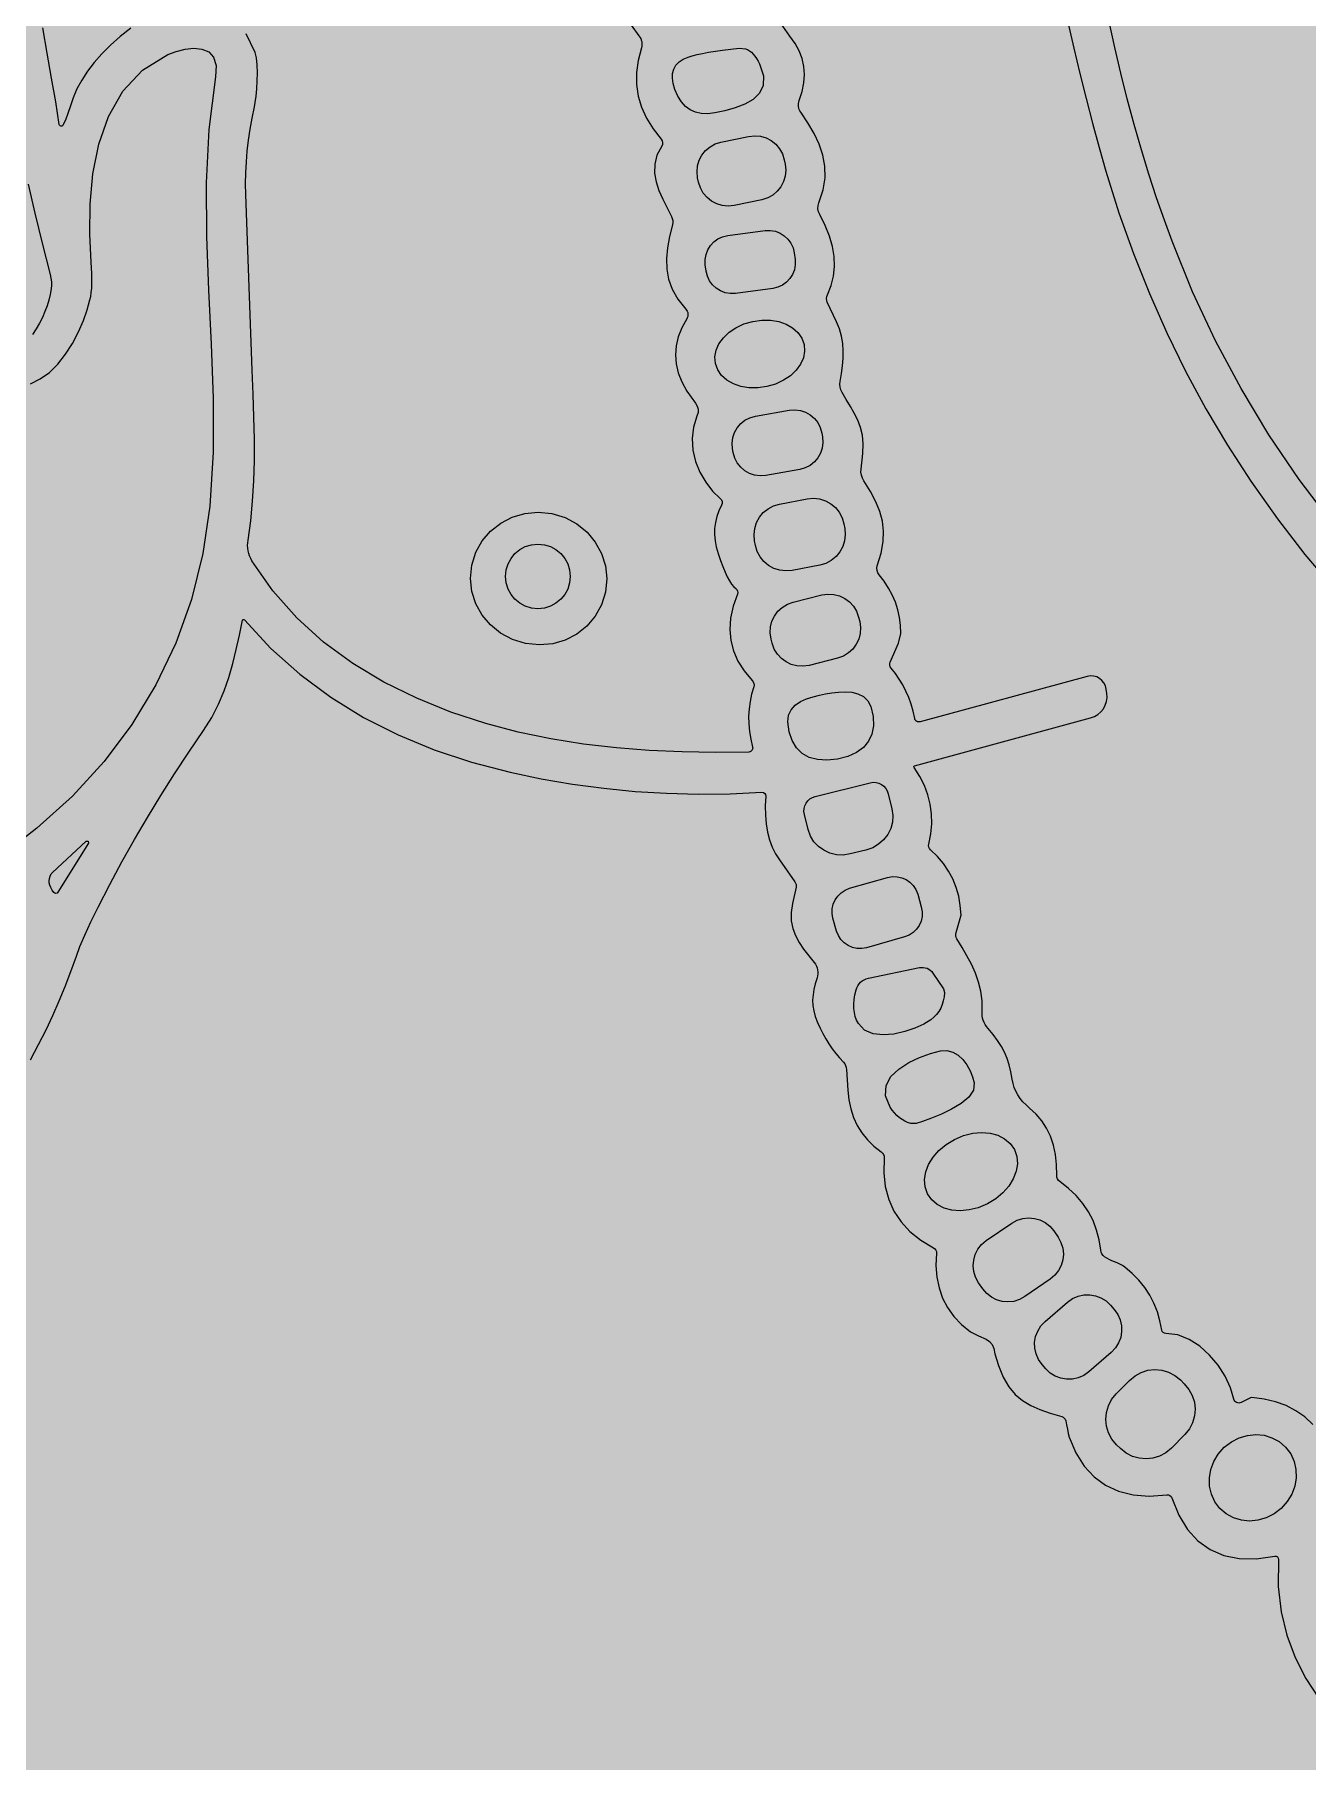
# Model space of a CAD drawing. Extents: x -301 to 301, y -300 to 300.
# Drawn here: x -83.7 to -10.7, y -51.6 to 47.5 of the extents above; entities that cross this region are included whole.
import ezdxf

# ---------------------------------------------------------------- set-up
doc = ezdxf.new("R2010")
doc.units = 0
doc.layers.add('LAYER_1', color=7, linetype='CONTINUOUS')

# ---------------------------------------------------------------- blocks, each defined once
blk = doc.blocks.new('*U1')
at = {"layer": 'LAYER_1', "color": 7, "linetype": 'CONTINUOUS'}
for points in [[(-301.0791, -300.0587), (-301.0791, 299.9413), (300.9617, -300.0587)], [(300.9617, -300.0587), (-301.0791, 299.9413), (300.9617, 299.9413)]]:
    blk.add_solid(points, dxfattribs=at)

msp = doc.modelspace()

# ---------------------------------------------------------------- linework, layer by layer
at = {"layer": 'LAYER_1'}
for points in [[(-78.1738, 47.8305), (-78.7842, 47.3435), (-79.3384, 46.8525), (-79.8364, 46.3574), (-80.2781, 45.8583), (-80.6634, 45.3552), (-80.9923, 44.848), (-81.2646, 44.3367), (-81.4804, 43.8214), (-81.6374, 43.3609), (-81.7798, 42.9315), (-81.9201, 42.5557), (-82.0712, 42.2559), (-82.0712, 42.2559), (-82.0712, 42.2559), (-82.0947, 42.2286), (-82.1234, 42.2113), (-82.155, 42.2037), (-82.1873, 42.2053), (-82.2179, 42.2159), (-82.2445, 42.235), (-82.2648, 42.2624), (-82.2766, 42.2977), (-82.4838, 43.598), (-82.721, 44.9658), (-82.9745, 46.3852), (-83.2304, 47.84)], [(-49.4803, 47.9965), (-49.0277, 47.3841), (-48.9726, 47.3092), (-48.9281, 47.229), (-48.8941, 47.1447), (-48.8709, 47.0573), (-48.8587, 46.9679), (-48.8576, 46.8774), (-48.8678, 46.7871), (-48.8894, 46.6979), (-49.0733, 45.9792), (-49.164, 45.2786), (-49.1614, 44.5958), (-49.0655, 43.931), (-48.8762, 43.2842), (-48.5935, 42.6552), (-48.2175, 42.0441), (-47.7479, 41.4509), (-47.6929, 41.3607), (-47.6693, 41.2604), (-47.6782, 41.1579), (-47.7211, 41.0609), (-47.9919, 40.5378), (-48.1213, 40.0226), (-48.1313, 39.514), (-48.0439, 39.0108), (-47.8812, 38.5116), (-47.665, 38.0154), (-47.4173, 37.5209), (-47.1603, 37.0267), (-47.1143, 36.9113), (-47.0899, 36.7907), (-47.0874, 36.6678), (-47.1068, 36.5458), (-47.2656, 35.8732), (-47.3816, 35.2279), (-47.44, 34.6061), (-47.4256, 34.0037), (-47.3236, 33.417), (-47.1189, 32.8418), (-46.7965, 32.2743), (-46.3415, 31.7106), (-46.2931, 31.6493), (-46.2562, 31.5823), (-46.2311, 31.5111), (-46.2178, 31.4372), (-46.2166, 31.362), (-46.2277, 31.2871), (-46.2514, 31.2138), (-46.2879, 31.1437), (-46.5696, 30.6327), (-46.7708, 30.1199), (-46.8915, 29.6053), (-46.9315, 29.0888), (-46.8909, 28.5703), (-46.7697, 28.05), (-46.5678, 27.5278), (-46.2851, 27.0036), (-46.0302, 26.6548), (-45.7808, 26.3162), (-45.6893, 26.1424), (-45.6365, 25.9612), (-45.635, 25.7692), (-45.6971, 25.5631), (-45.9062, 24.9325), (-45.9793, 24.2763), (-45.9308, 23.6132), (-45.7749, 22.9617), (-45.5262, 22.3403), (-45.1991, 21.7676), (-44.8079, 21.262), (-44.367, 20.8423), (-44.2954, 20.7605), (-44.258, 20.6622), (-44.2561, 20.5568), (-44.2911, 20.454), (-44.446, 20.1295), (-44.5639, 19.799), (-44.6446, 19.4622), (-44.6882, 19.1194), (-44.6948, 18.7705), (-44.6642, 18.4155), (-44.5964, 18.0545), (-44.4916, 17.6874), (-44.3533, 17.2878), (-44.2182, 16.9305), (-44.0864, 16.6153), (-43.9578, 16.3424), (-43.8323, 16.1117), (-43.7099, 15.9232), (-43.5904, 15.7769), (-43.4739, 15.6727), (-43.4106, 15.6073), (-43.3723, 15.5277), (-43.3613, 15.4409), (-43.3802, 15.3538), (-43.6258, 14.6558), (-43.771, 13.9802), (-43.8157, 13.3271), (-43.7597, 12.6965), (-43.603, 12.0883), (-43.3454, 11.5025), (-42.9868, 10.9393), (-42.5272, 10.3985), (-42.4686, 10.3157), (-42.4339, 10.2227), (-42.4251, 10.1242), (-42.444, 10.0248), (-42.5651, 9.6129), (-42.6541, 9.1953), (-42.7108, 8.7719), (-42.7353, 8.343), (-42.7275, 7.9083), (-42.6876, 7.4681), (-42.6154, 7.0222), (-42.511, 6.5708), (-42.5034, 6.5183), (-42.508, 6.4677), (-42.5234, 6.4204), (-42.5485, 6.3781), (-42.5822, 6.3422), (-42.6232, 6.3141), (-42.6703, 6.2956), (-42.7224, 6.2879), (-44.6357, 6.2686), (-46.5391, 6.2948), (-48.4338, 6.3758), (-50.3207, 6.5208), (-52.2011, 6.7391), (-54.076, 7.0399), (-55.9466, 7.4327), (-57.814, 7.9265), (-59.8193, 8.5843), (-61.7745, 9.3736), (-63.6576, 10.3014), (-65.4467, 11.3746), (-67.1198, 12.6002), (-68.655, 13.9851), (-70.0305, 15.5362), (-71.2241, 17.2605), (-71.2991, 17.3969), (-71.3611, 17.5387), (-71.4099, 17.6851), (-71.4455, 17.8351), (-71.4676, 17.9878), (-71.4761, 18.1421), (-71.4709, 18.2973), (-71.4517, 18.4523), (-71.2942, 19.5648), (-71.1851, 20.6935), (-71.1183, 21.8454), (-71.0878, 23.0275), (-71.0873, 24.2469), (-71.111, 25.5105), (-71.1526, 26.8254), (-71.2062, 28.1986), (-71.5795, 38.272), (-71.5884, 38.8956), (-71.5771, 39.5209), (-71.5456, 40.1477), (-71.4939, 40.7761), (-71.422, 41.4059), (-71.33, 42.0371), (-71.2179, 42.6697), (-71.0857, 43.3036), (-71.0382, 43.5666), (-70.9921, 43.9234), (-70.9524, 44.3455), (-70.9246, 44.8043), (-70.9137, 45.271), (-70.925, 45.7172), (-70.9637, 46.1142), (-71.035, 46.4334), (-71.5524, 47.5091)], [(-10.3789, -32.2961), (-10.8386, -31.8674), (-11.3467, -31.5076), (-11.9031, -31.2164), (-12.5078, -30.9939), (-13.1608, -30.84), (-13.862, -30.7545), (-13.9557, -30.7735), (-14.4857, -31.0357), (-14.5515, -31.059), (-14.6179, -31.066), (-14.6828, -31.058), (-14.7437, -31.0361), (-14.7984, -31.0017), (-14.8446, -30.9558), (-14.88, -30.8998), (-14.9024, -30.8348), (-15.0986, -30.1872), (-15.4057, -29.5312), (-15.8099, -28.8962), (-16.2974, -28.312), (-16.8547, -27.8081), (-17.4679, -27.414), (-18.1233, -27.1595), (-18.8072, -27.0741), (-18.8866, -27.061), (-18.9549, -27.0212), (-19.0056, -26.9601), (-19.032, -26.8834), (-19.1388, -26.3411), (-19.2907, -25.8245), (-19.4877, -25.3338), (-19.7299, -24.869), (-20.0173, -24.4299), (-20.3499, -24.0166), (-20.7278, -23.6292), (-21.151, -23.2675), (-21.2901, -23.1722), (-21.4383, -23.0921), (-21.5919, -23.0227), (-21.7476, -22.9595), (-21.9017, -22.8981), (-22.0508, -22.8339), (-22.1912, -22.7626), (-22.3196, -22.6795), (-22.4015, -22.6037), (-22.4653, -22.5141), (-22.5089, -22.413), (-22.5306, -22.303), (-22.6227, -21.7061), (-22.7727, -21.1388), (-22.9806, -20.6011), (-23.2466, -20.0931), (-23.5705, -19.6147), (-23.9525, -19.166), (-24.3927, -18.7469), (-24.891, -18.3576), (-24.9671, -18.2886), (-25.0226, -18.2049), (-25.0559, -18.1104), (-25.0651, -18.0095), (-25.0754, -17.388), (-25.1385, -16.8059), (-25.2543, -16.2632), (-25.4229, -15.7599), (-25.6441, -15.2958), (-25.9179, -14.871), (-26.2443, -14.4853), (-26.6233, -14.1388), (-26.8239, -13.964), (-27.0028, -13.7802), (-27.1598, -13.5874), (-27.295, -13.3856), (-27.4084, -13.1749), (-27.5, -12.9554), (-27.5696, -12.7269), (-27.6174, -12.4897), (-27.6928, -12.0639), (-27.7887, -11.6683), (-27.9088, -11.2965), (-28.0568, -10.9421), (-28.2362, -10.5985), (-28.4508, -10.2593), (-28.7041, -9.9182), (-28.9999, -9.5685), (-29.0893, -9.4592), (-29.1654, -9.3456), (-29.2282, -9.2276), (-29.2778, -9.1052), (-29.3141, -8.9784), (-29.3372, -8.8472), (-29.347, -8.7116), (-29.3436, -8.5715), (-29.3431, -7.9934), (-29.4133, -7.44), (-29.5446, -6.9077), (-29.7274, -6.393), (-29.9522, -5.8923), (-30.2094, -5.402), (-30.4894, -4.9187), (-30.7828, -4.4387), (-30.8261, -4.3492), (-30.8488, -4.2544), (-30.8511, -4.1576), (-30.8332, -4.0622), (-30.558, -3.1293), (-30.552, -3.0729), (-30.5936, -2.5161), (-30.686, -1.9841), (-30.8291, -1.477), (-31.0228, -0.9948), (-31.2671, -0.5374), (-31.5621, -0.105), (-31.9076, 0.3025), (-32.3037, 0.685), (-32.3639, 0.7529), (-32.4011, 0.8329), (-32.4149, 0.9204), (-32.4047, 1.0108), (-32.2856, 1.5994), (-32.2308, 2.1766), (-32.2401, 2.7423), (-32.3136, 3.2966), (-32.4511, 3.8392), (-32.6525, 4.3704), (-32.9179, 4.89), (-33.2471, 5.3981), (-33.2612, 5.4308), (-33.2584, 5.4631), (-33.2409, 5.4901), (-33.2114, 5.5069), (-23.1186, 8.2466), (-22.8964, 8.3287), (-22.6985, 8.4471), (-22.5278, 8.5971), (-22.3874, 8.7737), (-22.2803, 8.9724), (-22.2094, 9.1883), (-22.1779, 9.4166), (-22.1886, 9.6526), (-22.2255, 9.9014), (-22.2726, 10.0886), (-22.3559, 10.2551), (-22.47, 10.3974), (-22.6099, 10.5121), (-22.7703, 10.5958), (-22.946, 10.6449), (-23.1319, 10.6562), (-23.3227, 10.6261), (-32.9047, 8.0247), (-32.9563, 8.0164), (-33.0065, 8.019), (-33.0541, 8.0316), (-33.0977, 8.0532), (-33.136, 8.0829), (-33.1679, 8.1199), (-33.1919, 8.1633), (-33.2069, 8.2122), (-33.3007, 8.6319), (-33.4159, 9.035), (-33.5525, 9.4213), (-33.7105, 9.7908), (-33.8899, 10.1434), (-34.0908, 10.4791), (-34.3132, 10.7977), (-34.557, 11.0992), (-34.6099, 11.1797), (-34.6367, 11.2698), (-34.6371, 11.3636), (-34.6105, 11.4551), (-34.1313, 12.543), (-34.0136, 13.0904), (-34.0297, 13.5597), (-34.0857, 14.0154), (-34.1815, 14.4574), (-34.3171, 14.8858), (-34.4923, 15.3003), (-34.707, 15.7011), (-34.9611, 16.0881), (-35.2545, 16.4612), (-35.3275, 16.5758), (-35.3691, 16.7028), (-35.378, 16.836), (-35.3531, 16.9688), (-35.1377, 17.7015), (-35.0183, 18.3611), (-34.9915, 18.9668), (-35.0539, 19.5377), (-35.2019, 20.093), (-35.4321, 20.652), (-35.741, 21.2338), (-36.1253, 21.8576), (-36.2072, 22.0103), (-36.2624, 22.1739), (-36.29, 22.3444), (-36.2888, 22.5182), (-36.1894, 23.4141), (-36.1625, 23.9739), (-36.2099, 24.4709), (-36.3196, 24.9192), (-36.4794, 25.333), (-36.6772, 25.7264), (-36.9008, 26.1136), (-37.1382, 26.5088), (-37.3771, 26.9261), (-37.4424, 27.0751), (-37.482, 27.2322), (-37.4951, 27.3939), (-37.481, 27.5571), (-37.4074, 28.0121), (-37.3493, 28.4562), (-37.3133, 28.8908), (-37.3059, 29.3176), (-37.3337, 29.7381), (-37.403, 30.154), (-37.5204, 30.5668), (-37.6924, 30.9782), (-38.2236, 32.1006), (-38.2549, 32.2064), (-38.2636, 32.3161), (-38.2497, 32.4255), (-38.213, 32.5307), (-38.0052, 33.0572), (-37.8725, 33.5977), (-37.8152, 34.1521), (-37.8332, 34.7205), (-37.9266, 35.3029), (-38.0955, 35.8993), (-38.3399, 36.5096), (-38.6598, 37.1338), (-38.7282, 37.2964), (-38.7577, 37.4677), (-38.7483, 37.6412), (-38.6999, 37.8107), (-38.4574, 38.5426), (-38.3483, 39.2366), (-38.3592, 39.8996), (-38.4767, 40.5389), (-38.6873, 41.1616), (-38.9778, 41.7749), (-39.3346, 42.3859), (-39.7444, 43.0017), (-39.7908, 43.0773), (-39.8273, 43.1572), (-39.8536, 43.2405), (-39.8698, 43.3262), (-39.8756, 43.4134), (-39.8712, 43.5011), (-39.8563, 43.5883), (-39.8308, 43.6741), (-39.6691, 44.1912), (-39.5717, 44.6874), (-39.5392, 45.1654), (-39.5725, 45.6278), (-39.6723, 46.0772), (-39.8394, 46.5162), (-40.0746, 46.9476), (-40.3786, 47.374), (-40.9025, 48.1388)], [(-24.422, 48.1702), (-24.0846, 46.6837), (-23.7367, 45.222), (-23.3784, 43.7853), (-23.0098, 42.3736), (-22.631, 40.9867), (-22.2421, 39.6248), (-21.4941, 37.2324), (-20.663, 34.888), (-19.7488, 32.5918), (-18.7514, 30.3436), (-17.6708, 28.1437), (-16.5069, 25.992), (-15.2596, 23.8887), (-13.929, 21.8337), (-12.4034, 19.6719), (-10.8255, 17.6264), (-9.1952, 15.6971)], [(-9.2759, 19.468), (-11.1516, 21.9371), (-12.8886, 24.495), (-14.4869, 27.1414), (-15.9463, 29.8765), (-17.2669, 32.7002), (-18.4485, 35.6125), (-18.8879, 36.8136), (-19.3313, 38.0961), (-19.7726, 39.4462), (-20.2056, 40.85), (-20.6241, 42.2936), (-21.0221, 43.7632), (-21.3933, 45.2449), (-21.7316, 46.7247), (-22.0702, 48.2931)], [(-83.9338, 27.4199), (-83.3738, 27.706), (-82.846, 28.0668), (-82.3584, 28.5455), (-81.9152, 29.1125), (-81.5208, 29.7379), (-81.1794, 30.3919), (-80.8953, 31.0449), (-80.6729, 31.667), (-80.5163, 32.2284), (-80.4744, 32.4374), (-80.4417, 32.6647), (-80.4182, 32.9102), (-80.404, 33.1737), (-80.4034, 33.7548), (-80.4405, 34.407), (-80.5279, 36.0142), (-80.5109, 37.7199), (-80.3507, 39.458), (-80.0086, 41.1622), (-79.4457, 42.7663), (-78.6232, 44.2041), (-77.5023, 45.4093), (-76.0443, 46.3157), (-75.5701, 46.4962), (-75.0648, 46.6227), (-74.5628, 46.6735), (-74.0988, 46.627), (-73.7071, 46.4617), (-73.4223, 46.1561), (-73.2791, 45.6886), (-73.3118, 45.0375), (-73.7009, 42.0056), (-73.8502, 38.9521), (-73.8299, 35.881), (-73.7102, 32.7964), (-73.5612, 29.7023), (-73.4532, 26.6028), (-73.4564, 23.5019), (-73.6409, 20.4037), (-74.0378, 17.6732), (-74.6903, 15.0475), (-75.5909, 12.5343), (-76.7322, 10.1415), (-78.107, 7.8767), (-79.7078, 5.7476), (-81.5272, 3.762), (-83.558, 1.9275), (-84.373, 1.29)], [(-84.0702, 38.8704), (-83.6839, 37.2095), (-83.2593, 35.4812), (-82.7964, 33.6855), (-82.7538, 33.482), (-82.7313, 33.2762), (-82.7286, 33.0694), (-82.7456, 32.8626), (-82.8008, 32.5384), (-82.8785, 32.2133), (-82.9786, 31.8873), (-83.1011, 31.5602), (-83.2459, 31.2321), (-83.413, 30.9028), (-83.6024, 30.5723), (-83.8141, 30.2405)], [(-83.9321, -11.3665), (-83.4623, -10.4963), (-83.0358, -9.6521), (-82.6453, -8.8223), (-82.2837, -7.9952), (-81.9435, -7.1594), (-81.6177, -6.3032), (-81.299, -5.415), (-81.0898, -4.8635), (-80.8104, -4.2115), (-80.4613, -3.4589), (-80.0428, -2.6054), (-79.3748, -1.3046), (-78.6823, -0.014), (-77.9653, 1.2665), (-77.2237, 2.5368), (-76.4577, 3.797), (-75.6672, 5.0471), (-74.8522, 6.2871), (-74.0129, 7.517), (-73.5366, 8.2708), (-73.1434, 9.0288), (-72.8197, 9.7943), (-72.5519, 10.5708), (-72.3263, 11.3617), (-72.1293, 12.1705), (-71.9475, 13.0005), (-71.767, 13.8553), (-71.767, 13.8553), (-71.767, 13.8553), (-71.7506, 13.8867), (-71.722, 13.9033), (-71.6891, 13.9026), (-71.6599, 13.882), (-70.1379, 12.2312), (-68.483, 10.7496), (-66.7068, 9.4322), (-64.8212, 8.2737), (-62.838, 7.2691), (-60.7691, 6.4133), (-58.6261, 5.7011), (-56.421, 5.1274), (-54.6362, 4.7558), (-52.8454, 4.4493), (-51.0487, 4.208), (-49.246, 4.0319), (-47.4372, 3.9211), (-45.6223, 3.8756), (-43.8011, 3.8956), (-41.9737, 3.9811), (-41.8832, 3.968), (-41.8097, 3.9194), (-41.762, 3.8446), (-41.7494, 3.7535), (-41.78, 3.1948), (-41.7737, 2.6649), (-41.7306, 2.1639), (-41.6506, 1.6918), (-41.5336, 1.2487), (-41.3796, 0.8347), (-41.1886, 0.4498), (-40.9605, 0.0942), (-40.0796, -1.1588), (-40.0403, -1.2279), (-40.0168, -1.3037), (-40.009, -1.3833), (-40.0167, -1.464), (-40.2208, -2.4074), (-40.3036, -2.9189), (-40.2952, -3.3902), (-40.2071, -3.8287), (-40.0507, -4.2421), (-39.8376, -4.6379), (-39.5791, -5.0235), (-39.2868, -5.4065), (-38.9722, -5.7944), (-38.9035, -5.8892), (-38.8481, -5.9908), (-38.8064, -6.0977), (-38.7785, -6.2087), (-38.7648, -6.3223), (-38.7656, -6.4371), (-38.7811, -6.5519), (-38.8115, -6.6652), (-38.9143, -7.0046), (-38.9922, -7.3285), (-39.0425, -7.6419), (-39.0625, -7.95), (-39.0497, -8.2578), (-39.0013, -8.5702), (-38.9148, -8.8924), (-38.7876, -9.2293), (-38.6398, -9.5548), (-38.481, -9.8685), (-38.3113, -10.1705), (-38.1306, -10.4608), (-37.939, -10.7395), (-37.7366, -11.0065), (-37.5233, -11.2621), (-37.2992, -11.5061), (-37.2255, -11.5984), (-37.1698, -11.7014), (-37.1327, -11.8124), (-37.115, -11.9289), (-37.0509, -13.1207), (-36.9925, -13.6708), (-36.882, -14.1903), (-36.7194, -14.679), (-36.5047, -15.1369), (-36.2379, -15.5641), (-35.9188, -15.9603), (-35.5475, -16.3256), (-35.1239, -16.6599), (-35.0507, -16.7272), (-34.9982, -16.8098), (-34.9683, -16.9029), (-34.9631, -17.0019), (-34.9819, -17.8535), (-34.8942, -18.646), (-34.7001, -19.3793), (-34.3995, -20.0535), (-33.9925, -20.6684), (-33.4789, -21.2243), (-32.859, -21.721), (-32.1325, -22.1585), (-32.0542, -22.2151), (-31.9977, -22.29), (-31.9658, -22.378), (-31.9612, -22.4738), (-31.9903, -23.1766), (-31.9413, -23.8395), (-31.8143, -24.4625), (-31.6094, -25.0457), (-31.3266, -25.589), (-30.966, -26.0926), (-30.5278, -26.5564), (-30.0119, -26.9804), (-29.5585, -27.2172), (-29.1128, -27.4105), (-28.9217, -27.5361), (-28.7672, -27.7053), (-28.6609, -27.9361), (-28.6144, -28.2468), (-28.403, -28.918), (-28.1315, -29.5908), (-27.8139, -30.1348), (-27.4473, -30.5706), (-27.0285, -30.9187), (-26.5547, -31.1994), (-26.0229, -31.4333), (-25.4301, -31.6408), (-24.7733, -31.8424), (-24.6932, -31.8771), (-24.6267, -31.9305), (-24.5765, -31.9993), (-24.5457, -32.0802), (-24.4922, -32.3229), (-24.4478, -32.5739), (-24.4017, -32.8139), (-24.3432, -33.024), (-23.9574, -33.9228), (-23.4818, -34.6829), (-22.9163, -35.3043), (-22.2611, -35.7871), (-21.5161, -36.1314), (-20.6814, -36.3371), (-19.7571, -36.4045), (-18.7431, -36.3335), (-18.6528, -36.338), (-18.5713, -36.3725), (-18.5054, -36.4322), (-18.4619, -36.512), (-18.0566, -37.494), (-17.556, -38.3149), (-16.9598, -38.9748), (-16.2682, -39.4735), (-15.4809, -39.8113), (-14.598, -39.9881), (-13.6194, -40.0039), (-12.5449, -39.8589), (-12.4656, -39.8611), (-12.3991, -39.8975), (-12.3545, -39.9591), (-12.3412, -40.0374), (-12.3527, -41.5991), (-12.1923, -43.0436), (-11.8688, -44.3904), (-11.3913, -45.659), (-10.7684, -46.8689), (-10.0093, -48.0397)]]:
    msp.add_lwpolyline(points, dxfattribs=at)
for points in [[(-42.9099, 46.6444), (-42.7949, 46.5933), (-42.6844, 46.5258), (-42.5782, 46.442), (-42.4763, 46.3417), (-42.3787, 46.2249), (-42.2852, 46.0916), (-42.196, 45.9417), (-42.1109, 45.7752), (-41.8863, 45.0972), (-41.8978, 44.5413), (-42.1052, 44.0931), (-42.4684, 43.7383), (-42.9474, 43.4625), (-43.5018, 43.2513), (-44.0916, 43.0905), (-44.6766, 42.9656), (-45.0814, 42.9146), (-45.4522, 42.9258), (-45.789, 42.9992), (-46.0917, 43.1348), (-46.3604, 43.3327), (-46.5951, 43.5929), (-46.7957, 43.9155), (-46.9623, 44.3006), (-47.0641, 44.6428), (-47.1094, 44.9539), (-47.0985, 45.2339), (-47.0315, 45.4828), (-46.9083, 45.7007), (-46.7291, 45.8876), (-46.494, 46.0435), (-46.2031, 46.1684), (-45.968, 46.2414), (-45.6959, 46.3119), (-45.3866, 46.38), (-45.0402, 46.4459), (-44.2362, 46.571), (-43.2836, 46.6878), (-42.9099, 46.6444), (-42.9099, 46.6444)], [(-40.6375, 40.0282), (-40.6007, 39.68), (-40.6332, 39.3416), (-40.7294, 39.0214), (-40.884, 38.7276), (-41.0915, 38.4685), (-41.3463, 38.2524), (-41.6432, 38.0874), (-41.9766, 37.9819), (-43.5615, 37.6516), (-43.9093, 37.6144), (-44.2473, 37.6466), (-44.5673, 37.7426), (-44.8608, 37.8971), (-45.1198, 38.1046), (-45.3359, 38.3597), (-45.501, 38.657), (-45.6066, 38.991), (-45.6602, 39.241), (-45.6968, 39.5892), (-45.6643, 39.9275), (-45.568, 40.2477), (-45.4133, 40.5414), (-45.2059, 40.8005), (-44.951, 41.0167), (-44.6541, 41.1817), (-44.3207, 41.2873), (-42.7358, 41.6176), (-42.3881, 41.6548), (-42.0501, 41.6226), (-41.7302, 41.5265), (-41.4365, 41.372), (-41.1773, 41.1644), (-40.9609, 40.9093), (-40.7956, 40.6121), (-40.6895, 40.2782), (-40.6375, 40.0282), (-40.6375, 40.0282)], [(-40.0702, 34.5591), (-40.0609, 34.257), (-40.1107, 33.968), (-40.2144, 33.699), (-40.3665, 33.4566), (-40.562, 33.2475), (-40.7954, 33.0785), (-41.0614, 32.9564), (-41.3549, 32.8878), (-43.4978, 32.6049), (-43.7994, 32.5953), (-44.0879, 32.6446), (-44.3568, 32.7476), (-44.5992, 32.8992), (-44.8085, 33.0942), (-44.9779, 33.3275), (-45.1008, 33.5938), (-45.1704, 33.888), (-45.2196, 34.254), (-45.2291, 34.5565), (-45.1795, 34.8458), (-45.0761, 35.1151), (-44.9241, 35.3577), (-44.7287, 35.5668), (-44.4953, 35.7359), (-44.229, 35.858), (-43.9352, 35.9266), (-41.7923, 36.2094), (-41.4907, 36.2189), (-41.2021, 36.1696), (-40.9332, 36.0665), (-40.6908, 35.9149), (-40.4814, 35.7198), (-40.3119, 35.4864), (-40.189, 35.2198), (-40.1193, 34.9252), (-40.0702, 34.5591), (-40.0702, 34.5591)], [(-39.5513, 29.6793), (-39.5215, 29.2908), (-39.594, 28.9073), (-39.7602, 28.5387), (-40.0115, 28.1947), (-40.3391, 27.8848), (-40.7346, 27.619), (-41.1891, 27.4069), (-41.6942, 27.2581), (-42.2152, 27.1848), (-42.7165, 27.1901), (-43.1863, 27.2689), (-43.6125, 27.4157), (-43.9834, 27.6254), (-44.2868, 27.8925), (-44.5109, 28.2118), (-44.6437, 28.578), (-44.6738, 28.9666), (-44.6014, 29.3502), (-44.4353, 29.7189), (-44.184, 30.0632), (-43.8563, 30.3731), (-43.4609, 30.6389), (-43.0066, 30.8509), (-42.5021, 30.9993), (-41.9811, 31.0726), (-41.4798, 31.0672), (-41.0099, 30.9884), (-40.5836, 30.8416), (-40.2126, 30.6319), (-39.9089, 30.3648), (-39.6845, 30.0455), (-39.5513, 29.6793), (-39.5513, 29.6793)], [(-38.4959, 24.3754), (-38.4718, 24.0489), (-38.512, 23.7339), (-38.6112, 23.4379), (-38.7641, 23.1683), (-38.9653, 22.9328), (-39.2095, 22.7387), (-39.4914, 22.5935), (-39.8057, 22.5048), (-41.7494, 22.1611), (-42.0758, 22.1373), (-42.3908, 22.1775), (-42.6868, 22.2765), (-42.9563, 22.4292), (-43.1918, 22.6303), (-43.3859, 22.8746), (-43.5311, 23.1569), (-43.6199, 23.4721), (-43.6585, 23.6892), (-43.6826, 24.0162), (-43.6423, 24.3314), (-43.5431, 24.6275), (-43.3902, 24.897), (-43.189, 25.1324), (-42.9448, 25.3263), (-42.6629, 25.4713), (-42.3487, 25.5599), (-40.4054, 25.904), (-40.0788, 25.9276), (-39.7637, 25.8873), (-39.4677, 25.7883), (-39.1982, 25.6357), (-38.9627, 25.4348), (-38.7686, 25.1907), (-38.6235, 24.9088), (-38.5348, 24.5941), (-38.4959, 24.3754), (-38.4959, 24.3754)], [(-37.2205, 19.1251), (-37.1886, 18.7599), (-37.2286, 18.4068), (-37.3347, 18.0742), (-37.5012, 17.7704), (-37.7223, 17.5038), (-37.9924, 17.283), (-38.3057, 17.1161), (-38.6565, 17.0118), (-40.2326, 16.7111), (-40.5978, 16.6793), (-40.9509, 16.7192), (-41.2835, 16.8253), (-41.5873, 16.9918), (-41.8538, 17.213), (-42.0747, 17.4831), (-42.2415, 17.7964), (-42.3458, 18.1472), (-42.3949, 18.4048), (-42.4269, 18.7694), (-42.387, 19.1222), (-42.281, 19.4545), (-42.1145, 19.7581), (-41.8934, 20.0246), (-41.6232, 20.2454), (-41.3098, 20.4122), (-40.9589, 20.5165), (-39.3829, 20.8188), (-39.0178, 20.8506), (-38.6648, 20.8107), (-38.3321, 20.7046), (-38.0283, 20.5381), (-37.7617, 20.3169), (-37.5408, 20.0469), (-37.374, 19.7336), (-37.2696, 19.3828), (-37.2205, 19.1251), (-37.2205, 19.1251)], [(-58.6134, 17.0163), (-58.3834, 17.7528), (-58.0182, 18.4085), (-57.5364, 18.9713), (-56.9564, 19.4294), (-56.2966, 19.7707), (-55.5756, 19.9833), (-54.8118, 20.0554), (-54.0236, 19.9748), (-53.2655, 19.7427), (-52.5889, 19.3798), (-52.0063, 18.9042), (-51.5301, 18.3341), (-51.1727, 17.6875), (-50.9467, 16.9826), (-50.8645, 16.2375), (-50.9385, 15.4703), (-51.168, 14.7337), (-51.5327, 14.0781), (-52.0143, 13.5152), (-52.5943, 13.0572), (-53.2541, 12.7159), (-53.9754, 12.5032), (-54.7396, 12.4312), (-55.5283, 12.5118), (-56.286, 12.7439), (-56.9624, 13.1067), (-57.5449, 13.5822), (-58.0213, 14.1523), (-58.3788, 14.7988), (-58.605, 15.5038), (-58.6873, 16.2489), (-58.6134, 17.0163), (-58.6134, 17.0163)], [(-52.9686, 16.3646), (-53.0064, 15.9909), (-53.1148, 15.6425), (-53.2863, 15.327), (-53.5133, 15.052), (-53.7883, 14.825), (-54.1038, 14.6535), (-54.4522, 14.5451), (-54.8259, 14.5073), (-55.1996, 14.5451), (-55.548, 14.6535), (-55.8634, 14.825), (-56.1384, 15.052), (-56.3654, 15.327), (-56.5369, 15.6425), (-56.6453, 15.9909), (-56.6831, 16.3646), (-56.6453, 16.7383), (-56.5369, 17.0865), (-56.3654, 17.4016), (-56.1384, 17.6763), (-55.8634, 17.903), (-55.548, 18.0742), (-55.1996, 18.1825), (-54.8259, 18.2202), (-54.4522, 18.1825), (-54.1038, 18.0742), (-53.7883, 17.903), (-53.5133, 17.6763), (-53.2863, 17.4016), (-53.1148, 17.0865), (-53.0064, 16.7383), (-52.9686, 16.3646), (-52.9686, 16.3646)], [(-36.3635, 13.7883), (-36.312, 13.4392), (-36.3306, 13.0974), (-36.4142, 12.7713), (-36.5577, 12.4693), (-36.7559, 12.2001), (-37.0039, 11.9721), (-37.2963, 11.7939), (-37.6283, 11.6738), (-39.2696, 11.2616), (-39.6192, 11.211), (-39.9615, 11.2301), (-40.2879, 11.3139), (-40.5899, 11.4573), (-40.8591, 11.6554), (-41.0869, 11.9032), (-41.2649, 12.1958), (-41.3845, 12.528), (-41.4471, 12.7751), (-41.4984, 13.1243), (-41.4795, 13.4662), (-41.3956, 13.7923), (-41.2518, 14.0943), (-41.0532, 14.3634), (-40.8051, 14.5914), (-40.5125, 14.7696), (-40.1806, 14.8896), (-38.5405, 15.3019), (-38.1909, 15.3529), (-37.8485, 15.334), (-37.522, 15.2504), (-37.2199, 15.1069), (-36.9506, 14.9088), (-36.7229, 14.6611), (-36.5452, 14.3688), (-36.426, 14.0371), (-36.3635, 13.7883), (-36.3635, 13.7883)], [(-37.6356, 5.8818), (-38.2403, 5.817), (-38.7826, 5.8519), (-39.2582, 5.9842), (-39.6628, 6.2116), (-39.9921, 6.5317), (-40.2419, 6.9421), (-40.4079, 7.4406), (-40.4858, 8.0247), (-40.4459, 8.4039), (-40.2971, 8.7181), (-40.0608, 8.9743), (-39.7586, 9.1795), (-39.412, 9.3406), (-39.0424, 9.4645), (-38.6714, 9.5584), (-38.3205, 9.6291), (-37.9674, 9.6867), (-37.5874, 9.7297), (-37.198, 9.7441), (-36.8169, 9.7157), (-36.4618, 9.6305), (-36.1504, 9.4746), (-35.9004, 9.2337), (-35.7293, 8.8939), (-35.5954, 8.3204), (-35.574, 7.7956), (-35.6621, 7.3233), (-35.8566, 6.9073), (-36.1543, 6.5514), (-36.5522, 6.2593), (-37.0469, 6.0349), (-37.6356, 5.8818), (-37.6356, 5.8818)], [(-35.7698, 4.5261), (-35.5976, 4.5508), (-35.429, 4.5409), (-35.2681, 4.4989), (-35.1192, 4.4275), (-34.9865, 4.3291), (-34.8742, 4.2063), (-34.7865, 4.0617), (-34.7278, 3.8979), (-34.5136, 3.0288), (-34.4598, 2.6403), (-34.4864, 2.2592), (-34.5875, 1.8949), (-34.7573, 1.557), (-34.9899, 1.2552), (-35.2792, 0.9989), (-35.6195, 0.7976), (-36.0048, 0.6611), (-36.9036, 0.4395), (-37.3077, 0.3801), (-37.7021, 0.399), (-38.077, 0.4906), (-38.4229, 0.6491), (-38.7303, 0.869), (-38.9894, 1.1445), (-39.1908, 1.47), (-39.3248, 1.8399), (-39.5391, 2.7058), (-39.5638, 2.878), (-39.5539, 3.0465), (-39.512, 3.2073), (-39.4405, 3.3561), (-39.3421, 3.4886), (-39.2193, 3.6006), (-39.0748, 3.6879), (-38.911, 3.7462), (-35.7698, 4.5261), (-35.7698, 4.5261)], [(-80.735, 1.1792), (-80.6173, 1.1821), (-80.5979, 1.0677), (-82.3573, -1.7557), (-82.4076, -1.8044), (-82.4708, -1.8231), (-82.536, -1.8115), (-82.5923, -1.7691), (-82.6937, -1.6305), (-82.7716, -1.4936), (-82.8259, -1.3585), (-82.8566, -1.2252), (-82.8636, -1.0935), (-82.847, -0.9634), (-82.8067, -0.8349), (-82.7428, -0.708), (-82.6754, -0.6276), (-80.735, 1.1792), (-80.735, 1.1792)], [(-32.8304, -2.5965), (-32.7807, -2.8745), (-32.7871, -3.1484), (-32.8459, -3.4111), (-32.9531, -3.6559), (-33.1049, -3.8759), (-33.2973, -4.0642), (-33.5266, -4.2139), (-33.7888, -4.3182), (-35.9719, -4.9402), (-36.25, -4.9895), (-36.5238, -4.9828), (-36.7864, -4.9238), (-37.0311, -4.8165), (-37.2509, -4.6647), (-37.4392, -4.4724), (-37.589, -4.2435), (-37.6936, -3.9818), (-37.9022, -3.2526), (-37.9516, -2.9746), (-37.945, -2.7007), (-37.8862, -2.438), (-37.7791, -2.1932), (-37.6274, -1.9732), (-37.4351, -1.7849), (-37.206, -1.6352), (-36.9438, -1.5309), (-34.7607, -0.9089), (-34.4826, -0.8595), (-34.2088, -0.8661), (-33.9462, -0.9249), (-33.7015, -1.032), (-33.4816, -1.1837), (-33.2932, -1.376), (-33.1433, -1.6051), (-33.0385, -1.8673), (-32.8304, -2.5965), (-32.8304, -2.5965)], [(-31.5088, -7.4999), (-31.5273, -7.7507), (-31.5682, -7.9862), (-31.6314, -8.2064), (-31.717, -8.4112), (-31.8248, -8.6005), (-31.9549, -8.7742), (-32.1071, -8.9323), (-32.2814, -9.0747), (-32.6783, -9.3174), (-33.1921, -9.5531), (-33.782, -9.7546), (-34.4069, -9.8947), (-35.0259, -9.9462), (-35.598, -9.8817), (-36.0822, -9.6741), (-36.4377, -9.2962), (-36.5399, -9.0955), (-36.6176, -8.8829), (-36.6709, -8.6584), (-36.6999, -8.4219), (-36.7047, -8.1735), (-36.6854, -7.913), (-36.6421, -7.6404), (-36.5749, -7.3558), (-36.5315, -7.233), (-36.4723, -7.1188), (-36.3987, -7.0146), (-36.312, -6.9217), (-36.2134, -6.8412), (-36.1045, -6.7745), (-35.9863, -6.7229), (-35.8603, -6.6875), (-32.9359, -6.0833), (-32.8248, -6.068), (-32.7146, -6.0697), (-32.6069, -6.0877), (-32.5034, -6.1212), (-32.406, -6.1695), (-32.3162, -6.2318), (-32.2358, -6.3075), (-32.1665, -6.3958), (-31.5656, -7.299), (-31.5088, -7.4999), (-31.5088, -7.4999)], [(-33.439, -15.027), (-33.6127, -14.9694), (-33.7788, -14.8944), (-33.9374, -14.8022), (-34.0883, -14.6927), (-34.2315, -14.5661), (-34.367, -14.4224), (-34.4947, -14.2615), (-34.6146, -14.0836), (-34.8761, -13.4299), (-34.8414, -12.8482), (-34.57, -12.3384), (-34.1211, -11.9004), (-33.5541, -11.5342), (-32.9281, -11.2395), (-32.3027, -11.0164), (-31.7369, -10.8646), (-31.3572, -10.8381), (-31.0131, -10.9238), (-30.7062, -11.1022), (-30.4385, -11.3537), (-30.2115, -11.659), (-30.0271, -11.9983), (-29.887, -12.3522), (-29.7931, -12.7011), (-29.8378, -13.114), (-30.1086, -13.5063), (-30.5455, -13.8709), (-31.0888, -14.2007), (-31.6783, -14.4883), (-32.2544, -14.7267), (-32.7571, -14.9087), (-33.1266, -15.027), (-33.439, -15.027), (-33.439, -15.027)], [(-27.4924, -16.5183), (-27.3534, -16.9168), (-27.3217, -17.3382), (-27.3912, -17.7699), (-27.5558, -18.1992), (-27.8091, -18.6134), (-28.1451, -18.9999), (-28.5575, -19.346), (-29.0401, -19.6391), (-29.5615, -19.8573), (-30.0844, -19.9878), (-30.5948, -20.0329), (-31.079, -19.9949), (-31.523, -19.876), (-31.9131, -19.6786), (-32.2354, -19.4049), (-32.4761, -19.0572), (-32.6152, -18.6587), (-32.6468, -18.2372), (-32.5772, -17.8055), (-32.4126, -17.3762), (-32.1591, -16.962), (-31.8229, -16.5755), (-31.4101, -16.2295), (-30.9269, -15.9364), (-30.4055, -15.7182), (-29.8828, -15.5877), (-29.3726, -15.5426), (-28.8887, -15.5806), (-28.445, -15.6995), (-28.0551, -15.8969), (-27.733, -16.1706), (-27.4924, -16.5183), (-27.4924, -16.5183)], [(-24.9876, -21.5487), (-24.8185, -21.8564), (-24.7174, -22.1818), (-24.6824, -22.5151), (-24.7117, -22.8467), (-24.8035, -23.1668), (-24.9559, -23.4657), (-25.1672, -23.7337), (-25.4356, -23.961), (-26.891, -24.962), (-27.1994, -25.1316), (-27.5253, -25.2331), (-27.8589, -25.2682), (-28.1907, -25.2389), (-28.5109, -25.147), (-28.8098, -24.9943), (-29.0777, -24.7829), (-29.305, -24.5145), (-29.5477, -24.1602), (-29.7172, -23.8523), (-29.8185, -23.5267), (-29.8536, -23.193), (-29.8243, -22.8612), (-29.7325, -22.5408), (-29.5801, -22.2418), (-29.3689, -21.9737), (-29.1009, -21.7463), (-27.6454, -20.7464), (-27.3371, -20.5767), (-27.0112, -20.4751), (-26.6774, -20.4398), (-26.3455, -20.469), (-26.0253, -20.5609), (-25.7264, -20.7136), (-25.4587, -20.9254), (-25.2318, -21.1944), (-24.9876, -21.5487), (-24.9876, -21.5487)], [(-21.7613, -25.6944), (-21.5569, -25.9848), (-21.4188, -26.3002), (-21.3461, -26.6307), (-21.3382, -26.9667), (-21.3942, -27.298), (-21.5134, -27.615), (-21.6952, -27.9078), (-21.9386, -28.1664), (-23.2228, -29.2779), (-23.5133, -29.4825), (-23.8289, -29.621), (-24.1599, -29.6941), (-24.4961, -29.7024), (-24.8277, -29.6466), (-25.1446, -29.5273), (-25.437, -29.3452), (-25.6948, -29.1009), (-25.9058, -28.8583), (-26.1102, -28.5674), (-26.2483, -28.2517), (-26.321, -27.9209), (-26.329, -27.5848), (-26.273, -27.2534), (-26.1538, -26.9364), (-25.9722, -26.6437), (-25.7289, -26.3851), (-24.4446, -25.2733), (-24.1542, -25.0693), (-23.8385, -24.9311), (-23.5076, -24.8583), (-23.1714, -24.8501), (-22.8398, -24.9058), (-22.5228, -25.025), (-22.2304, -25.2068), (-21.9726, -25.4506), (-21.7613, -25.6944), (-21.7613, -25.6944)], [(-18.4801, -33.6562), (-18.8012, -33.9238), (-19.1584, -34.1159), (-19.5401, -34.2326), (-19.9343, -34.2738), (-20.3292, -34.2393), (-20.7129, -34.1291), (-21.0737, -33.9431), (-21.3997, -33.6813), (-21.6245, -33.4614), (-21.8916, -33.1395), (-22.0837, -32.7819), (-22.2005, -32.4003), (-22.2419, -32.0064), (-22.2077, -31.6119), (-22.0977, -31.2285), (-21.9117, -30.8677), (-21.6496, -30.5414), (-20.888, -29.7648), (-20.5668, -29.4973), (-20.2095, -29.3053), (-19.8278, -29.1888), (-19.4335, -29.1478), (-19.0386, -29.1823), (-18.6548, -29.2924), (-18.2941, -29.478), (-17.9681, -29.7392), (-17.7433, -29.9612), (-17.4761, -30.2827), (-17.284, -30.64), (-17.167, -31.0214), (-17.1255, -31.4153), (-17.1595, -31.8099), (-17.2692, -32.1935), (-17.4548, -32.5543), (-17.7165, -32.8807), (-18.4801, -33.6562), (-18.4801, -33.6562)], [(-11.9318, -33.5981), (-11.6405, -33.9878), (-11.4435, -34.4197), (-11.3398, -34.8799), (-11.3282, -35.3541), (-11.4078, -35.8283), (-11.5776, -36.2885), (-11.8364, -36.7204), (-12.1833, -37.1101), (-12.5963, -37.4287), (-13.0456, -37.6566), (-13.5168, -37.7937), (-13.9958, -37.8399), (-14.4683, -37.7953), (-14.92, -37.6599), (-15.3368, -37.4335), (-15.7043, -37.1162), (-15.9957, -36.7265), (-16.1927, -36.2946), (-16.2965, -35.8345), (-16.3081, -35.3603), (-16.2285, -34.886), (-16.0588, -34.4259), (-15.7999, -33.994), (-15.453, -33.6043), (-15.04, -33.2858), (-14.5907, -33.058), (-14.1195, -32.9209), (-13.6405, -32.8746), (-13.168, -32.9191), (-12.7162, -33.0545), (-12.2994, -33.2808), (-11.9318, -33.5981), (-11.9318, -33.5981)]]:
    msp.add_lwpolyline(points, close=True, dxfattribs=at)

# ---------------------------------------------------------------- block references
at = {"layer": 'LAYER_1', "color": 7}
msp.add_blockref('*U1', (0, 0), dxfattribs=at)

doc.saveas('drawing.dxf')
